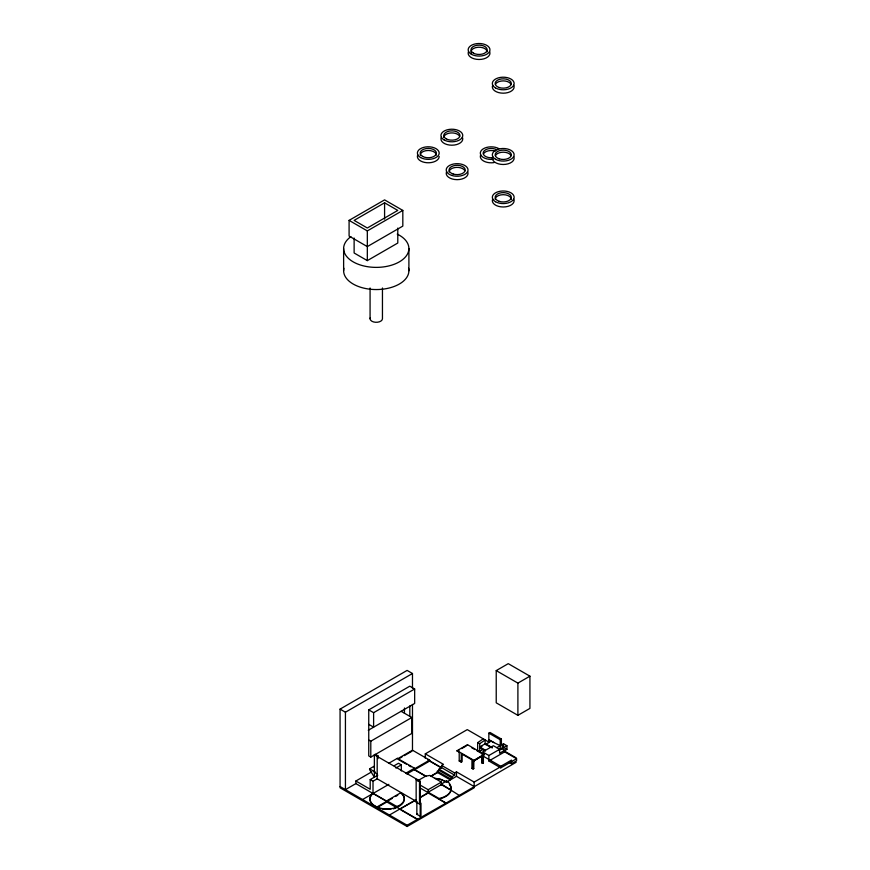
<?xml version="1.0" encoding="UTF-8"?>
<svg xmlns="http://www.w3.org/2000/svg" width="870" height="870" viewBox="0 0 870 870"><rect width="100%" height="100%" fill="white"/><g stroke="black" fill="none" stroke-linecap="round" stroke-linejoin="round"><path stroke-width="1.3" d="M450.823 789.492L451.062 786.611L449.333 783.185L446.625 780.988L441.362 784.033L459.034 795.267M482.959 749.385L479.718 751.582L477.641 750.56L477.641 742.654L483.057 738.989L485.134 740.011L485.134 743.959M479.718 751.582L479.718 743.676L485.134 740.011M349.087 220.382L384.583 199.882L402.821 210.42L402.821 226.102L367.325 246.601L349.087 236.075L349.087 220.382L367.325 230.909L402.821 210.42M384.583 202.797L354.123 220.382L367.325 228.005L397.786 210.42L384.583 202.797L384.583 219.099M354.123 238.054L354.123 252.996L367.325 260.619L397.786 243.034L397.786 228.081M502.142 765.915L474.161 782.076L474.161 787.796L407.116 826.5L340.072 787.796L340.072 709.115L407.116 670.411L412.478 673.51L412.478 688.311M340.072 709.115L345.433 712.215L412.478 673.51M401.124 711.312L411.847 717.511L411.847 733.41L370.794 757.107L368.749 755.932L368.749 709.887L409.813 686.18L414.664 688.986L414.664 703.449L368.271 730.278M368.749 709.887L373.611 712.682L414.664 688.986M368.749 740.033L370.794 741.207L411.847 717.511M496.226 670.607L508.254 663.658L529.928 676.175L529.928 708.397L517.9 715.336L496.226 702.819L496.226 670.607L517.9 683.113L529.928 676.175M374.122 767.025L374.122 766.231L369.598 768.841L369.598 769.635L374.372 777.182L374.372 754.779L375.231 754.279L378.048 755.91L378.048 758.618M378.048 755.91L377.188 756.411L377.188 778.813L416.85 801.705L416.85 814.309L420.199 816.245L420.993 815.788L420.993 803.184L419.514 804.043L416.154 802.107L416.154 779.705L416.85 779.303M392.326 798.366L386.889 801.509L355.873 783.609L355.873 781.01L371.729 771.853M388.575 763.392L397.351 758.325L414.49 768.21L414.49 769.809L426.05 776.475M375.231 771.897L374.372 772.397L377.188 774.017M355.873 783.609L345.433 789.634L345.433 712.215M399.678 758.314L402.005 756.965M404.332 755.628L411.314 751.593M355.873 781.01L370.196 789.275L370.196 779.596L377.765 775.224M394.143 765.774L398.503 763.251L401.309 764.882L401.309 770.961M370.196 779.596L373.012 781.216L377.188 778.813M395.872 768.025L401.309 764.882M425.289 758.314L425.289 753.855L467.266 729.615L489.375 742.382M405.703 773.289L414.49 768.21M414.49 768.841L429.617 760.108L429.617 761.076L414.49 769.809M362.572 799.53L388.857 784.348M406.801 773.985L414.49 769.548L426.05 776.225M462.133 753.877L462.133 761.641L461.23 762.163L459.208 760.989L459.208 752.474L457.098 750.658L467.462 744.676L484.242 754.355L473.878 760.945L473.03 760.456L473.03 768.971L473.78 768.536L473.878 760.347L484.242 754.355M457.098 751.267L459.403 749.929M461.709 748.602L466.309 745.938M488.842 742.73L488.842 733.149L490.006 732.475L501.392 739.054L501.392 745.003L503.523 743.774L506.927 745.742L506.927 749.364L503.882 751.125M441.655 765.426L454.64 772.93L454.64 775.159L441.655 767.655L441.655 765.426L443.493 764.371L425.289 753.855M417.524 780.858L425.68 776.149L429.802 775.431L441.362 782.097L441.362 785.327M438.991 769.2L451.976 776.703L451.976 777.813L438.991 770.309L438.991 769.2L441.655 767.655M437.305 771.277L450.301 778.78L450.301 779.901L437.305 772.397L437.305 771.277L438.991 770.309M416.154 779.705L419.514 781.641L420.199 781.238L420.199 816.245M492.257 747.635L485.384 743.665L479.718 746.938L485.449 750.244M386.889 800.77L396.742 806.457L396.742 807.664L386.889 801.977L386.889 800.77L401.037 792.592L401.037 793.342A17.183 9.918 0 0 1 398.699 806.49C391.522 809.807 383.017 809.829 375.796 806.62A17.183 9.918 0 0 1 373.012 793.494L373.012 781.216M377.199 806.86L386.889 801.259L373.012 793.255A17.183 9.918 0 0 0 375.796 806.381L380.168 808.589M481.98 746.406L479.718 747.711L485.449 751.017M485.384 743.665L485.384 744.437L491.061 741.153L500.228 745.677L496.824 747.645M376.449 807.534L377.199 807.11M395.6 796.485L397.775 795.223M430.606 776.268L437.305 772.397M430.693 776.475L437.675 772.44M377.199 807.567L386.889 801.977M459.208 760.989L460.099 760.478M488.842 733.149L500.228 739.717L501.392 739.054M473.78 760.837L482.73 755.671L482.73 763.371L483.394 762.99L483.394 754.475L484.242 754.964M454.64 772.93L456.489 771.864L474.161 782.076M419.525 784.707L428.181 789.71L441.362 782.097M451.976 776.703L454.64 775.159M488.875 755.519L499.597 749.32L499.597 753.235L504.687 750.299L504.687 751.865L488.875 760.989L488.875 755.519L482.643 751.919L493.366 745.721L499.597 749.32M506.927 749.364L503.523 747.406L500.228 749.298L500.228 739.717M498.804 750.429L506.927 745.742M450.301 778.78L451.976 777.813M389.445 815.038L415.729 799.856M420.264 797.246L428.181 792.668L419.525 787.665M434.815 778.258L440.731 779.259L446.625 782.021L456.489 776.334L474.161 786.534M415.729 800.182L399.885 809.013M420.264 797.572L428.181 792.994L445.853 803.206L516.138 762.294M461.23 762.163L461.23 753.648L471.942 759.836L471.942 768.351L473.78 768.536M481.654 755.04L481.654 762.751L483.394 762.99M416.154 802.107L416.85 801.705M416.85 814.309L417.633 813.852M483.676 756.432L500.761 766.296L511.495 760.097L511.495 763.729L509.222 762.414M488.875 760.989L500.761 767.862L516.573 758.727L516.573 760.793L511.495 763.729M340.072 786.534L407.116 825.249L445.853 803.206M396.742 806.457L398.699 805.75A17.183 9.918 0 0 0 401.037 792.592M393.414 808.861L395.632 808.067M390.967 809.133L382.376 809.057M435.99 778.726L440.731 779.52L445.755 781.586M485.384 744.437L492.257 747.83M477.641 742.654L479.718 743.676M488.842 739.63L494.062 742.632M501.849 748.668L504.687 750.299M504.502 751.114L516.138 757.835M504.687 751.865L516.573 758.727M471.605 747.667L474.813 749.516M476.956 750.756L482.317 753.844M481.654 762.751L482.73 763.371M457.098 750.658L473.878 760.347M471.942 768.351L473.03 768.971M368.749 724.351L373.611 727.157L373.611 712.682M429.617 760.108L412.478 750.212L397.351 758.944L397.351 758.325M427.453 759.564L441.177 767.492M429.617 761.076L441.177 767.753M398.493 759.608L406.497 764.219M408.78 765.546L411.064 766.861M374.372 754.779L420.199 781.238M439.089 798.519L428.181 792.222L441.362 784.609L450.823 790.08L450.769 790.743A18.585 10.734 0 0 1 439.089 798.519L439.089 799.291M445.853 802.879L439.089 798.964A18.585 10.734 0 0 0 450.769 791.2L451.062 787.644L449.333 784.218M369.598 768.841L374.372 771.592M396.742 807.197L417.556 819.214M400.983 809.981L416.447 818.909M517.9 683.113L517.9 715.336M503.523 743.774L503.523 747.406M502.273 744.502L502.273 748.124M500.761 766.296L500.761 767.862M482.317 756.28L482.317 762.359M467.462 744.676L467.462 745.275M456.489 771.864L456.489 776.334M446.625 780.988L446.625 782.021M428.181 789.71L428.181 792.994M419.514 781.641L419.514 804.043M412.478 704.461L412.478 750.93M409.813 705.875L409.813 716.336M408.9 248.537L408.9 270.711M407.116 825.249L407.116 826.5M404.452 708.006L404.452 713.237M382.452 287.992L382.452 318.735A6.188 3.578 0 0 1 375.448 322.27A6.188 3.578 0 0 1 370.283 317.8M370.794 741.207L370.794 757.107M370.076 287.992L370.076 318.735M367.325 230.909L367.325 260.619M343.628 248.537L343.628 270.711M489.592 51.569A10.908 6.297 0 0 1 479.065 59.486A10.908 6.297 0 0 1 468.528 51.569M471.257 53.07A8.08 4.665 0 0 1 478.011 47.241A8.08 4.665 0 0 1 487.146 51.863M439.187 156.48A10.908 6.297 0 0 1 426.865 162.723A10.908 6.297 0 0 1 417.752 154.849M420.21 155.143A8.08 4.665 0 0 1 428.29 150.477A8.08 4.665 0 0 1 436.37 155.143M467.658 171.727A10.908 6.297 0 0 1 457.12 179.655A10.908 6.297 0 0 1 446.593 171.727M449.04 172.021A8.08 4.665 0 0 1 456.065 167.399A8.08 4.665 0 0 1 464.928 170.814M408.617 268.254A32.636 18.846 0 0 1 376.264 289.558A32.636 18.846 0 0 1 343.9 268.254M397.242 234.106A32.636 18.846 0 0 1 401.385 260.565A32.636 18.846 0 0 1 355.569 263.11A32.636 18.846 0 0 1 350.904 236.673M513.768 85.26A10.908 6.297 0 0 1 503.241 93.188A10.908 6.297 0 0 1 492.703 85.26M495.432 84.357A8.08 4.665 0 0 1 503.241 80.899A8.08 4.665 0 0 1 511.049 84.357M462.394 137.275A10.908 6.297 0 0 1 451.856 145.203A10.908 6.297 0 0 1 441.329 137.275M443.776 137.58A8.08 4.665 0 0 1 450.801 132.947A8.08 4.665 0 0 1 459.664 136.373M513.768 156.556A10.908 6.297 0 0 1 503.241 164.484A10.908 6.297 0 0 1 492.703 156.556M495.432 155.654A8.08 4.665 0 0 1 503.241 152.196A8.08 4.665 0 0 1 511.049 155.654M513.768 199.056A10.908 6.297 0 0 1 503.241 206.984A10.908 6.297 0 0 1 492.703 199.056M495.16 199.36A8.08 4.665 0 0 1 503.241 194.684A8.08 4.665 0 0 1 511.321 199.36M494.051 162.603A10.908 6.297 0 0 1 480.697 154.893M493.127 159.33A10.908 6.297 0 0 1 480.827 151.239A10.908 6.297 0 0 1 498.934 148.672M493.323 157.633A8.08 4.665 0 0 1 483.415 151.924A8.08 4.665 0 0 1 496.944 149.825M483.415 153.99A8.08 4.665 0 0 1 495.269 151.152M471.355 54.244A10.908 6.297 0 0 0 489.592 51.428A10.908 6.297 0 0 0 476.238 43.718A10.908 6.297 0 0 0 471.355 54.244M473.345 53.092A8.08 4.665 0 0 0 486.874 51.004A8.08 4.665 0 0 0 476.977 45.283A8.08 4.665 0 0 0 473.345 53.092M420.58 157.524A10.908 6.297 0 0 0 438.817 154.708A10.908 6.297 0 0 0 425.463 146.997A10.908 6.297 0 0 0 420.58 157.524M422.57 156.382A8.08 4.665 0 0 0 436.098 154.284A8.08 4.665 0 0 0 426.191 148.574A8.08 4.665 0 0 0 422.57 156.382M451.671 175.414A10.908 6.297 0 0 0 468.027 169.954A10.908 6.297 0 0 0 451.671 164.506A10.908 6.297 0 0 0 451.671 175.414M453.085 174A8.08 4.665 0 0 0 465.211 169.954A8.08 4.665 0 0 0 453.085 165.92A8.08 4.665 0 0 0 453.085 174M495.53 87.946A10.908 6.297 0 0 0 513.768 85.119A10.908 6.297 0 0 0 500.413 77.408A10.908 6.297 0 0 0 495.53 87.946M499.195 87.533A8.08 4.665 0 0 0 511.321 83.498A8.08 4.665 0 0 0 499.195 79.453A8.08 4.665 0 0 0 499.195 87.533M444.146 139.961A10.908 6.297 0 0 0 462.394 137.134A10.908 6.297 0 0 0 449.04 129.423A10.908 6.297 0 0 0 444.146 139.961M446.147 138.808A8.08 4.665 0 0 0 459.664 136.72A8.08 4.665 0 0 0 449.768 131A8.08 4.665 0 0 0 446.147 138.808M495.53 159.243A10.908 6.297 0 0 0 513.768 156.415A10.908 6.297 0 0 0 500.413 148.705A10.908 6.297 0 0 0 495.53 159.243M499.195 158.829A8.08 4.665 0 0 0 511.321 154.795A8.08 4.665 0 0 0 499.195 150.749A8.08 4.665 0 0 0 499.195 158.829M495.53 201.742A10.908 6.297 0 0 0 513.768 198.915A10.908 6.297 0 0 0 500.413 191.204A10.908 6.297 0 0 0 495.53 201.742M499.195 201.329A8.08 4.665 0 0 0 511.321 197.283A8.08 4.665 0 0 0 499.195 193.249A8.08 4.665 0 0 0 499.195 201.329"/></g></svg>
